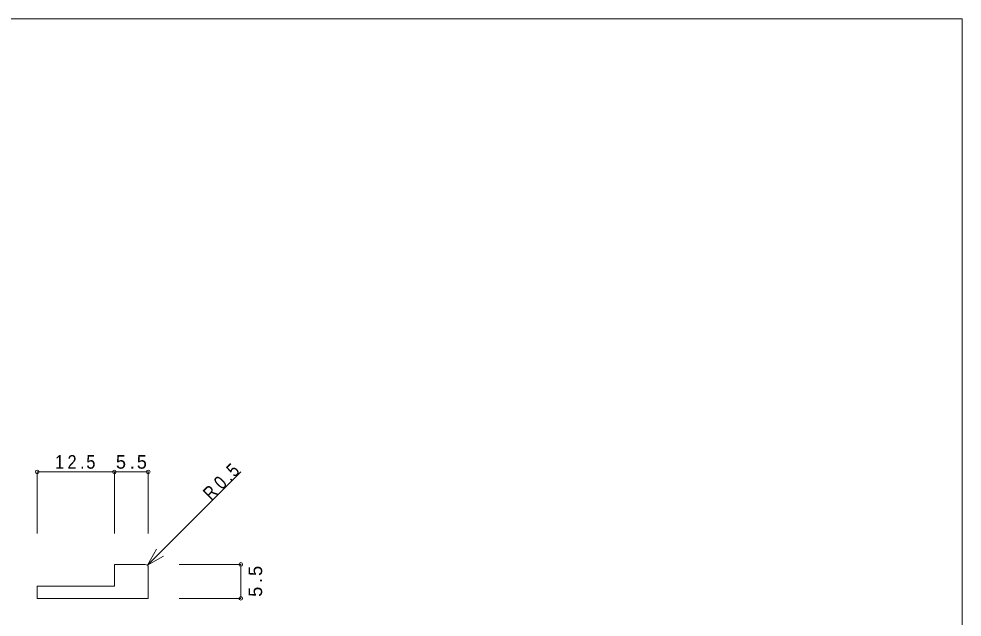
# Model space of a CAD drawing. Units: millimetres on the paper. Extents: x -141 to 141, y -98 to 98.
# Drawn here: x -12 to 141, y 0.4 to 97.5 of the extents above; entities that cross this region are included whole.
import ezdxf

# ---------------------------------------------------------------- set-up
doc = ezdxf.new("R2010")
doc.units = ezdxf.units.MM
doc.header["$PDMODE"] = 32
doc.header["$PDSIZE"] = 0.6
for name, color, linetype, lineweight in [('0-0_ＫＢ製品', 2, 'Continuous', 9), ('0-3_寸法', 4, 'Continuous', 9), ('0-4_引出線字', 4, 'Continuous', 9), ('F-0_図面枠', 5, 'Continuous', 9)]:
    doc.layers.add(name, color=color, linetype=linetype, lineweight=lineweight)
doc.styles.add('HGｺﾞｼｯｸM', font='')
doc.styles.get('HGｺﾞｼｯｸM').set_extended_font_data('HGｺﾞｼｯｸM')

msp = doc.modelspace()

# ---------------------------------------------------------------- linework, layer by layer
at = {"layer": '0-0_ＫＢ製品'}
for p, q in [((3.5, 5.5), (3.5, 9)), ((8.5, 9), (3.5, 9)), ((9, 8.5), (9, 3.5)), ((-9, 5.5), (3.5, 5.5)), ((-9, 3.5), (-9, 5.5)), ((9, 3.5), (-9, 3.5))]:
    msp.add_line(p, q, dxfattribs=at)
msp.add_arc((8.5, 8.5), 0.5, 0, 90, dxfattribs=at)
at = {"layer": '0-3_寸法'}
for p, q in [((-9, 24), (3.5, 24)), ((-9, 24), (-9, 14)), ((3.5, 24), (3.5, 14)), ((3.5, 24), (9, 24)), ((9, 24), (9, 14)), ((24, 9), (14, 9)), ((24, 9), (24, 3.5)), ((24, 3.5), (14, 3.5))]:
    msp.add_line(p, q, dxfattribs=at)
for p in [(-9, 24), (3.5, 24), (9, 24), (24, 9), (24, 3.5)]:
    msp.add_point(p, dxfattribs=at)
at = {"layer": '0-4_引出線字'}
for q in [(24, 24), (10.354, 11.452), (11.452, 10.354)]:
    msp.add_line((8.854, 8.854), q, dxfattribs=at)
at = {"layer": 'F-0_図面枠'}
for p, q in [((-141, 97.5), (141, 97.5)), ((141, 97.5), (141, -97.5))]:
    msp.add_line(p, q, dxfattribs=at)

# ---------------------------------------------------------------- texts
at = {"layer": '0-3_寸法', "color": 7, "char_height": 2.199, "attachment_point": 7, "style": 'HGｺﾞｼｯｸM'}
for s, insert in [('\\T1.38;\\W0.9;12.5', (-6.125, 24.5)), ('\\T1.38;5.5', (3.75, 24.5))]:
    msp.add_mtext(s, dxfattribs=dict(at, insert=insert))
at = {"layer": '0-3_寸法', "color": 7, "insert": (27.5, 3.75), "char_height": 2.199, "attachment_point": 7, "rotation": 90, "style": 'HGｺﾞｼｯｸM'}
msp.add_mtext('\\T1.38;5.5', dxfattribs=at)
at = {"layer": '0-4_引出線字', "color": 7, "insert": (19.227, 19.227), "char_height": 2.199, "attachment_point": 7, "rotation": 45, "style": 'HGｺﾞｼｯｸM'}
msp.add_mtext('\\T1.38;\\W0.85;R0.5', dxfattribs=at)

doc.saveas('drawing.dxf')
